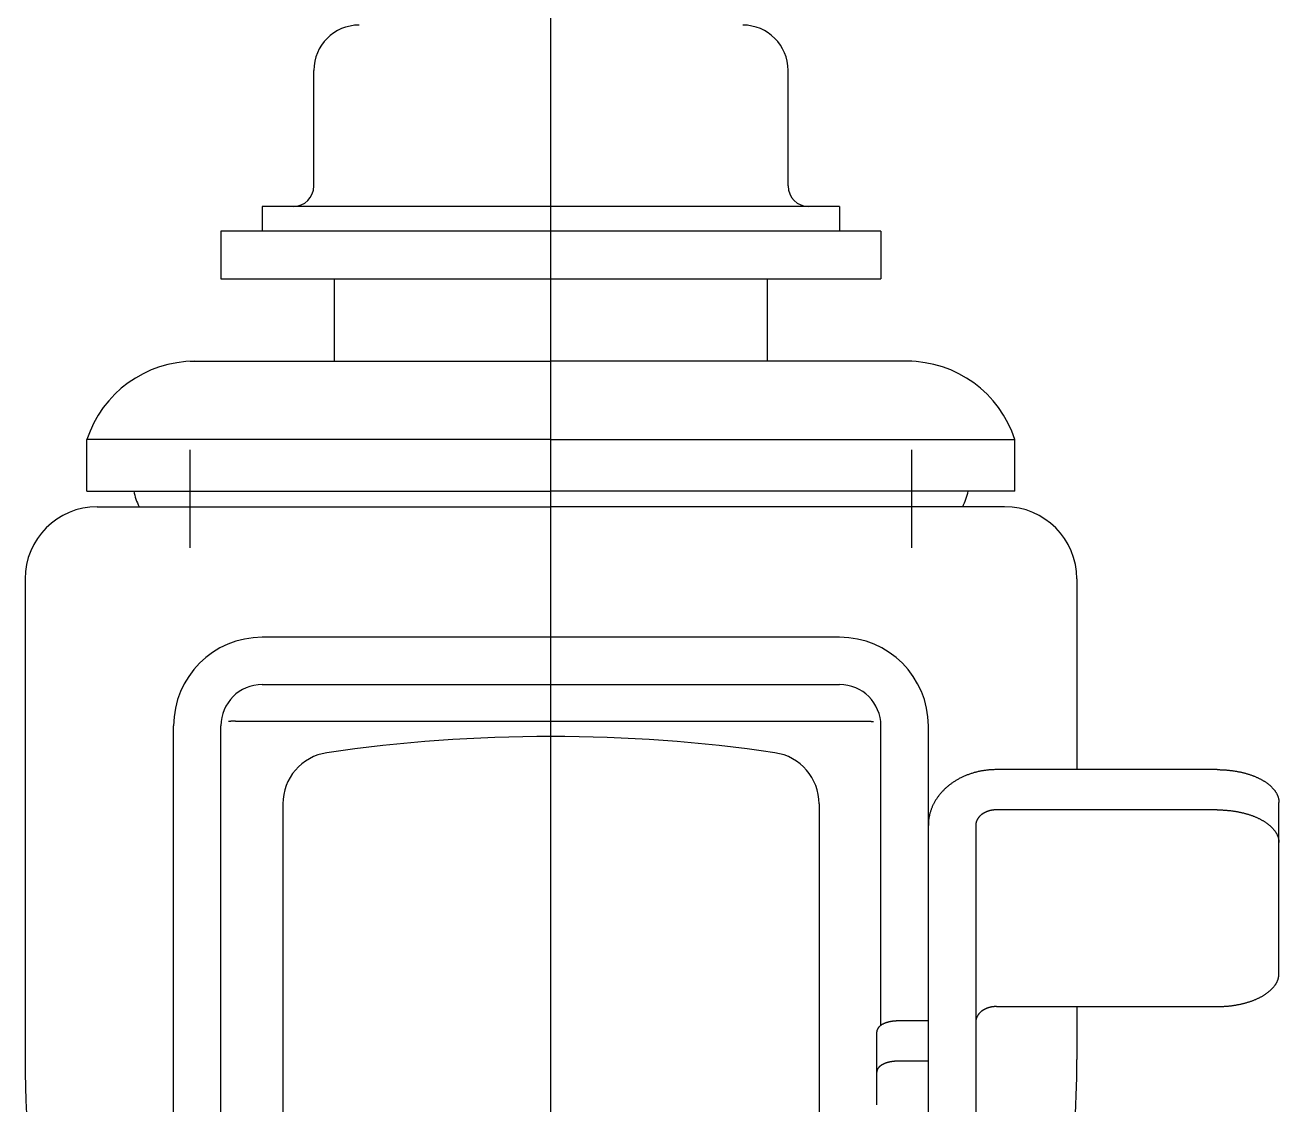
# Model space of a CAD drawing. Extents: x 398 to 641, y 301 to 546.
# Drawn here: x 432.6 to 493.4, y 367 to 419.4 of the extents above; entities that cross this region are included whole.
import ezdxf

# ---------------------------------------------------------------- set-up
doc = ezdxf.new("R2010")
doc.units = 0
doc.linetypes.add('CENTER2', pattern=[28.575, 19.05, -3.175, 3.175, -3.175])
doc.layers.get('0').update_dxf_attribs({"linetype": 'CONTINUOUS'})
doc.layers.add('CENTER', color=1, linetype='CENTER2')

msp = doc.modelspace()

# ---------------------------------------------------------------- linework, layer by layer
at = {"color": 7, "linetype": 'CONTINUOUS'}
for p, q in [((446.629, 411.562), (446.629, 417.162)), ((469.629, 411.562), (469.629, 417.162)), ((472.129, 410.562), (444.129, 410.562)), ((444.129, 410.562), (444.129, 409.362)), ((472.129, 410.562), (472.129, 409.362)), ((474.129, 409.362), (442.129, 409.362)), ((442.129, 409.362), (442.129, 407.062)), ((474.129, 409.362), (474.129, 407.062)), ((442.129, 407.062), (474.129, 407.062)), ((447.629, 403.062), (447.629, 407.062)), ((458.129, 403.062), (458.129, 407.062)), ((468.629, 403.062), (468.629, 407.062)), ((440.629, 403.062), (458.129, 403.062)), ((475.629, 403.062), (458.129, 403.062)), ((458.129, 399.262), (435.629, 399.262)), ((435.629, 396.762), (435.629, 399.262)), ((458.129, 399.262), (480.629, 399.262)), ((480.629, 396.762), (480.629, 399.262)), ((435.629, 396.762), (458.129, 396.762)), ((480.629, 396.762), (458.129, 396.762)), ((436.129, 396.006), (458.129, 396.006)), ((480.129, 396.006), (458.129, 396.006)), ((432.629, 392.506), (432.629, 369.207)), ((483.629, 392.506), (483.629, 383.258)), ((472.129, 389.675), (444.129, 389.675)), ((444.129, 387.384), (472.129, 387.384)), ((442.829, 385.606), (473.429, 385.606)), ((439.829, 336.366), (439.829, 385.375)), ((442.129, 336.366), (442.129, 385.384)), ((474.129, 370.858), (474.129, 385.384)), ((476.429, 336.366), (476.429, 385.375)), ((490.429, 383.258), (479.729, 383.258)), ((445.129, 381.602), (445.129, 347.366)), ((471.129, 381.602), (471.129, 347.366)), ((490.429, 381.307), (479.729, 381.307)), ((493.429, 373.358), (493.429, 381.668)), ((478.729, 380.556), (478.729, 338.437)), ((479.729, 371.769), (490.429, 371.769)), ((483.629, 371.769), (483.629, 369.207)), ((476.429, 371.07), (474.929, 371.07)), ((473.929, 366.999), (473.929, 370.54)), ((476.429, 369.119), (474.929, 369.119))]:
    msp.add_line(p, q, dxfattribs=at)
for points in [[(442.829, 385.606, 0), (442.827, 385.606, 0), (442.824, 385.606, 0), (442.821, 385.606, 0), (442.819, 385.606, 0), (442.816, 385.606, 0), (442.814, 385.606, 0), (442.811, 385.606, 0), (442.808, 385.606, 0), (442.806, 385.606, 0), (442.803, 385.606, 0), (442.8, 385.606, 0), (442.798, 385.606, 0), (442.795, 385.606, 0), (442.793, 385.606, 0), (442.79, 385.606, 0), (442.787, 385.606, 0), (442.785, 385.606, 0), (442.782, 385.606, 0), (442.779, 385.606, 0), (442.777, 385.606, 0), (442.774, 385.606, 0), (442.772, 385.606, 0), (442.769, 385.606, 0), (442.766, 385.606, 0), (442.764, 385.606, 0), (442.761, 385.606, 0), (442.759, 385.605, 0), (442.756, 385.605, 0), (442.753, 385.605, 0), (442.751, 385.605, 0), (442.748, 385.605, 0), (442.745, 385.605, 0), (442.743, 385.605, 0), (442.74, 385.605, 0), (442.738, 385.605, 0), (442.735, 385.605, 0), (442.732, 385.605, 0), (442.73, 385.605, 0), (442.727, 385.605, 0), (442.724, 385.605, 0), (442.722, 385.605, 0), (442.719, 385.605, 0), (442.717, 385.604, 0), (442.714, 385.604, 0), (442.711, 385.604, 0), (442.709, 385.604, 0), (442.706, 385.604, 0), (442.704, 385.604, 0), (442.701, 385.604, 0), (442.698, 385.604, 0), (442.696, 385.604, 0), (442.693, 385.604, 0), (442.69, 385.604, 0), (442.688, 385.603, 0), (442.685, 385.603, 0), (442.683, 385.603, 0), (442.68, 385.603, 0), (442.677, 385.603, 0), (442.675, 385.603, 0), (442.672, 385.603, 0), (442.669, 385.603, 0), (442.667, 385.603, 0), (442.664, 385.603, 0), (442.662, 385.602, 0), (442.659, 385.602, 0), (442.656, 385.602, 0), (442.654, 385.602, 0), (442.651, 385.602, 0), (442.649, 385.602, 0), (442.646, 385.602, 0), (442.643, 385.602, 0), (442.641, 385.601, 0), (442.638, 385.601, 0), (442.635, 385.601, 0), (442.633, 385.601, 0), (442.63, 385.601, 0), (442.628, 385.601, 0), (442.625, 385.601, 0), (442.622, 385.6, 0), (442.62, 385.6, 0), (442.617, 385.6, 0), (442.614, 385.6, 0), (442.612, 385.6, 0), (442.609, 385.6, 0), (442.607, 385.6, 0), (442.604, 385.599, 0), (442.601, 385.599, 0), (442.599, 385.599, 0), (442.596, 385.599, 0), (442.594, 385.599, 0), (442.591, 385.599, 0), (442.588, 385.598, 0), (442.586, 385.598, 0), (442.583, 385.598, 0), (442.58, 385.598, 0), (442.578, 385.598, 0), (442.575, 385.598, 0), (442.573, 385.597, 0), (442.57, 385.597, 0), (442.567, 385.597, 0), (442.565, 385.597, 0), (442.562, 385.597, 0), (442.56, 385.597, 0), (442.557, 385.596, 0), (442.554, 385.596, 0), (442.552, 385.596, 0), (442.549, 385.596, 0), (442.546, 385.596, 0), (442.544, 385.595, 0), (442.541, 385.595, 0), (442.539, 385.595, 0), (442.536, 385.595, 0), (442.533, 385.595, 0), (442.531, 385.594, 0), (442.528, 385.594, 0), (442.525, 385.594, 0), (442.523, 385.594, 0), (442.52, 385.594, 0), (442.518, 385.593, 0), (442.515, 385.593, 0), (442.512, 385.593, 0), (442.51, 385.593, 0), (442.507, 385.592, 0), (442.505, 385.592, 0), (442.502, 385.592, 0), (442.499, 385.592, 0), (442.497, 385.592, 0), (442.494, 385.591, 0)], [(473.429, 385.606, 0), (473.432, 385.606, 0), (473.434, 385.606, 0), (473.437, 385.606, 0), (473.44, 385.606, 0), (473.442, 385.606, 0), (473.445, 385.606, 0), (473.448, 385.606, 0), (473.45, 385.606, 0), (473.453, 385.606, 0), (473.455, 385.606, 0), (473.458, 385.606, 0), (473.461, 385.606, 0), (473.463, 385.606, 0), (473.466, 385.606, 0), (473.469, 385.606, 0), (473.471, 385.606, 0), (473.474, 385.606, 0), (473.476, 385.606, 0), (473.479, 385.606, 0), (473.482, 385.606, 0), (473.484, 385.606, 0), (473.487, 385.606, 0), (473.489, 385.606, 0), (473.492, 385.606, 0), (473.495, 385.606, 0), (473.497, 385.606, 0), (473.5, 385.605, 0), (473.503, 385.605, 0), (473.505, 385.605, 0), (473.508, 385.605, 0), (473.51, 385.605, 0), (473.513, 385.605, 0), (473.516, 385.605, 0), (473.518, 385.605, 0), (473.521, 385.605, 0), (473.524, 385.605, 0), (473.526, 385.605, 0), (473.529, 385.605, 0), (473.531, 385.605, 0), (473.534, 385.605, 0), (473.537, 385.605, 0), (473.539, 385.605, 0), (473.542, 385.604, 0), (473.544, 385.604, 0), (473.547, 385.604, 0), (473.55, 385.604, 0), (473.552, 385.604, 0), (473.555, 385.604, 0), (473.558, 385.604, 0), (473.56, 385.604, 0), (473.563, 385.604, 0), (473.565, 385.604, 0), (473.568, 385.604, 0), (473.571, 385.603, 0), (473.573, 385.603, 0), (473.576, 385.603, 0), (473.579, 385.603, 0), (473.581, 385.603, 0), (473.584, 385.603, 0), (473.586, 385.603, 0), (473.589, 385.603, 0), (473.592, 385.603, 0), (473.594, 385.603, 0), (473.597, 385.602, 0), (473.599, 385.602, 0), (473.602, 385.602, 0), (473.605, 385.602, 0), (473.607, 385.602, 0), (473.61, 385.602, 0), (473.613, 385.602, 0), (473.615, 385.602, 0), (473.618, 385.601, 0), (473.62, 385.601, 0), (473.623, 385.601, 0), (473.626, 385.601, 0), (473.628, 385.601, 0), (473.631, 385.601, 0), (473.634, 385.601, 0), (473.636, 385.6, 0), (473.639, 385.6, 0), (473.641, 385.6, 0), (473.644, 385.6, 0), (473.647, 385.6, 0), (473.649, 385.6, 0), (473.652, 385.6, 0), (473.654, 385.599, 0), (473.657, 385.599, 0), (473.66, 385.599, 0), (473.662, 385.599, 0), (473.665, 385.599, 0), (473.668, 385.599, 0), (473.67, 385.598, 0), (473.673, 385.598, 0), (473.675, 385.598, 0), (473.678, 385.598, 0), (473.681, 385.598, 0), (473.683, 385.598, 0), (473.686, 385.597, 0), (473.688, 385.597, 0), (473.691, 385.597, 0), (473.694, 385.597, 0), (473.696, 385.597, 0), (473.699, 385.597, 0), (473.702, 385.596, 0), (473.704, 385.596, 0), (473.707, 385.596, 0), (473.709, 385.596, 0), (473.712, 385.596, 0), (473.715, 385.595, 0), (473.717, 385.595, 0), (473.72, 385.595, 0), (473.723, 385.595, 0), (473.725, 385.595, 0), (473.728, 385.594, 0), (473.73, 385.594, 0), (473.733, 385.594, 0), (473.736, 385.594, 0), (473.738, 385.594, 0), (473.741, 385.593, 0), (473.743, 385.593, 0), (473.746, 385.593, 0), (473.749, 385.593, 0), (473.751, 385.592, 0), (473.754, 385.592, 0), (473.757, 385.592, 0), (473.759, 385.592, 0), (473.762, 385.592, 0), (473.764, 385.591, 0)], [(479.729, 383.258, 0), (479.689, 383.258, 0), (479.648, 383.257, 0), (479.608, 383.256, 0), (479.567, 383.255, 0), (479.527, 383.253, 0), (479.486, 383.25, 0), (479.446, 383.248, 0), (479.406, 383.245, 0), (479.365, 383.241, 0), (479.325, 383.237, 0), (479.285, 383.233, 0), (479.245, 383.229, 0), (479.205, 383.223, 0), (479.165, 383.218, 0), (479.125, 383.212, 0), (479.085, 383.206, 0), (479.046, 383.199, 0), (479.006, 383.192, 0), (478.967, 383.185, 0), (478.927, 383.177, 0), (478.888, 383.169, 0), (478.849, 383.16, 0), (478.81, 383.151, 0), (478.771, 383.141, 0), (478.733, 383.132, 0), (478.694, 383.121, 0), (478.656, 383.111, 0), (478.617, 383.1, 0), (478.579, 383.088, 0), (478.542, 383.077, 0), (478.504, 383.065, 0), (478.466, 383.052, 0), (478.429, 383.039, 0), (478.392, 383.026, 0), (478.355, 383.012, 0), (478.318, 382.998, 0), (478.282, 382.984, 0), (478.246, 382.969, 0), (478.209, 382.954, 0), (478.174, 382.939, 0), (478.138, 382.923, 0), (478.103, 382.907, 0), (478.068, 382.89, 0), (478.033, 382.873, 0), (477.998, 382.856, 0), (477.964, 382.839, 0), (477.93, 382.821, 0), (477.896, 382.802, 0), (477.862, 382.784, 0), (477.829, 382.765, 0), (477.796, 382.746, 0), (477.763, 382.726, 0), (477.731, 382.706, 0), (477.699, 382.686, 0), (477.667, 382.665, 0), (477.636, 382.644, 0), (477.605, 382.623, 0), (477.574, 382.602, 0), (477.543, 382.58, 0), (477.513, 382.558, 0), (477.483, 382.535, 0), (477.454, 382.513, 0), (477.425, 382.49, 0), (477.396, 382.466, 0), (477.367, 382.443, 0), (477.339, 382.419, 0), (477.311, 382.395, 0), (477.284, 382.37, 0), (477.257, 382.346, 0), (477.23, 382.321, 0), (477.204, 382.295, 0), (477.178, 382.27, 0), (477.153, 382.244, 0), (477.128, 382.218, 0), (477.103, 382.192, 0), (477.079, 382.165, 0), (477.055, 382.139, 0), (477.031, 382.112, 0), (477.008, 382.084, 0), (476.985, 382.057, 0), (476.963, 382.029, 0), (476.941, 382.001, 0), (476.92, 381.973, 0), (476.899, 381.945, 0), (476.878, 381.916, 0), (476.858, 381.888, 0), (476.838, 381.859, 0), (476.819, 381.83, 0), (476.8, 381.8, 0), (476.782, 381.771, 0), (476.764, 381.741, 0), (476.746, 381.711, 0), (476.729, 381.681, 0), (476.712, 381.651, 0), (476.696, 381.62, 0), (476.68, 381.59, 0), (476.665, 381.559, 0), (476.65, 381.528, 0), (476.636, 381.497, 0), (476.622, 381.466, 0), (476.609, 381.435, 0), (476.596, 381.403, 0), (476.583, 381.372, 0), (476.571, 381.34, 0), (476.56, 381.308, 0), (476.549, 381.277, 0), (476.538, 381.245, 0), (476.528, 381.212, 0), (476.519, 381.18, 0), (476.509, 381.148, 0), (476.501, 381.116, 0), (476.493, 381.083, 0), (476.485, 381.051, 0), (476.478, 381.018, 0), (476.471, 380.985, 0), (476.465, 380.952, 0), (476.459, 380.92, 0), (476.454, 380.887, 0), (476.449, 380.854, 0), (476.445, 380.821, 0), (476.441, 380.788, 0), (476.438, 380.755, 0), (476.435, 380.722, 0), (476.433, 380.689, 0), (476.431, 380.655, 0), (476.43, 380.622, 0), (476.429, 380.589, 0), (476.429, 380.556, 0)], [(490.429, 383.258, 0), (490.466, 383.258, 0), (490.503, 383.257, 0), (490.54, 383.257, 0), (490.576, 383.256, 0), (490.613, 383.255, 0), (490.65, 383.253, 0), (490.687, 383.252, 0), (490.723, 383.25, 0), (490.76, 383.248, 0), (490.796, 383.246, 0), (490.833, 383.243, 0), (490.869, 383.241, 0), (490.906, 383.238, 0), (490.942, 383.234, 0), (490.978, 383.231, 0), (491.015, 383.227, 0), (491.051, 383.223, 0), (491.087, 383.219, 0), (491.122, 383.215, 0), (491.158, 383.21, 0), (491.194, 383.205, 0), (491.229, 383.2, 0), (491.265, 383.195, 0), (491.3, 383.189, 0), (491.335, 383.184, 0), (491.37, 383.178, 0), (491.405, 383.171, 0), (491.44, 383.165, 0), (491.474, 383.158, 0), (491.509, 383.151, 0), (491.543, 383.144, 0), (491.577, 383.137, 0), (491.611, 383.129, 0), (491.645, 383.121, 0), (491.679, 383.113, 0), (491.712, 383.105, 0), (491.745, 383.097, 0), (491.778, 383.088, 0), (491.811, 383.079, 0), (491.843, 383.07, 0), (491.876, 383.061, 0), (491.908, 383.051, 0), (491.94, 383.042, 0), (491.972, 383.032, 0), (492.003, 383.021, 0), (492.034, 383.011, 0), (492.065, 383.001, 0), (492.096, 382.99, 0), (492.126, 382.979, 0), (492.157, 382.968, 0), (492.187, 382.956, 0), (492.216, 382.945, 0), (492.246, 382.933, 0), (492.275, 382.921, 0), (492.304, 382.909, 0), (492.332, 382.897, 0), (492.361, 382.884, 0), (492.389, 382.872, 0), (492.416, 382.859, 0), (492.444, 382.846, 0), (492.471, 382.833, 0), (492.498, 382.819, 0), (492.524, 382.806, 0), (492.551, 382.792, 0), (492.576, 382.778, 0), (492.602, 382.764, 0), (492.627, 382.75, 0), (492.652, 382.736, 0), (492.677, 382.721, 0), (492.701, 382.706, 0), (492.725, 382.692, 0), (492.748, 382.677, 0), (492.771, 382.661, 0), (492.794, 382.646, 0), (492.817, 382.631, 0), (492.839, 382.615, 0), (492.861, 382.599, 0), (492.882, 382.583, 0), (492.903, 382.567, 0), (492.924, 382.551, 0), (492.944, 382.535, 0), (492.964, 382.519, 0), (492.983, 382.502, 0), (493.002, 382.485, 0), (493.021, 382.469, 0), (493.039, 382.452, 0), (493.057, 382.435, 0), (493.075, 382.417, 0), (493.092, 382.4, 0), (493.109, 382.383, 0), (493.125, 382.365, 0), (493.141, 382.348, 0), (493.157, 382.33, 0), (493.172, 382.312, 0), (493.187, 382.294, 0), (493.201, 382.276, 0), (493.215, 382.258, 0), (493.228, 382.24, 0), (493.241, 382.222, 0), (493.254, 382.204, 0), (493.266, 382.185, 0), (493.278, 382.167, 0), (493.289, 382.148, 0), (493.3, 382.129, 0), (493.311, 382.111, 0), (493.321, 382.092, 0), (493.33, 382.073, 0), (493.339, 382.054, 0), (493.348, 382.035, 0), (493.356, 382.016, 0), (493.364, 381.997, 0), (493.372, 381.978, 0), (493.379, 381.959, 0), (493.385, 381.94, 0), (493.391, 381.921, 0), (493.397, 381.901, 0), (493.402, 381.882, 0), (493.407, 381.863, 0), (493.411, 381.843, 0), (493.415, 381.824, 0), (493.418, 381.804, 0), (493.421, 381.785, 0), (493.424, 381.765, 0), (493.426, 381.746, 0), (493.427, 381.727, 0), (493.428, 381.707, 0), (493.429, 381.688, 0), (493.429, 381.668, 0)], [(479.729, 381.307, 0), (479.717, 381.307, 0), (479.705, 381.307, 0), (479.692, 381.307, 0), (479.68, 381.306, 0), (479.668, 381.306, 0), (479.656, 381.305, 0), (479.643, 381.304, 0), (479.631, 381.304, 0), (479.619, 381.303, 0), (479.607, 381.302, 0), (479.595, 381.3, 0), (479.583, 381.299, 0), (479.57, 381.298, 0), (479.558, 381.296, 0), (479.546, 381.295, 0), (479.534, 381.293, 0), (479.522, 381.291, 0), (479.51, 381.289, 0), (479.498, 381.287, 0), (479.486, 381.285, 0), (479.474, 381.282, 0), (479.463, 381.28, 0), (479.451, 381.278, 0), (479.439, 381.275, 0), (479.427, 381.272, 0), (479.416, 381.269, 0), (479.404, 381.266, 0), (479.392, 381.263, 0), (479.381, 381.26, 0), (479.369, 381.257, 0), (479.358, 381.254, 0), (479.347, 381.25, 0), (479.335, 381.246, 0), (479.324, 381.243, 0), (479.313, 381.239, 0), (479.302, 381.235, 0), (479.291, 381.231, 0), (479.28, 381.227, 0), (479.269, 381.223, 0), (479.258, 381.219, 0), (479.247, 381.214, 0), (479.236, 381.21, 0), (479.226, 381.205, 0), (479.215, 381.2, 0), (479.205, 381.196, 0), (479.194, 381.191, 0), (479.184, 381.186, 0), (479.174, 381.181, 0), (479.163, 381.175, 0), (479.153, 381.17, 0), (479.143, 381.165, 0), (479.134, 381.159, 0), (479.124, 381.154, 0), (479.114, 381.148, 0), (479.104, 381.143, 0), (479.095, 381.137, 0), (479.085, 381.131, 0), (479.076, 381.125, 0), (479.067, 381.119, 0), (479.058, 381.113, 0), (479.049, 381.106, 0), (479.04, 381.1, 0), (479.031, 381.094, 0), (479.022, 381.087, 0), (479.014, 381.081, 0), (479.005, 381.074, 0), (478.997, 381.067, 0), (478.988, 381.061, 0), (478.98, 381.054, 0), (478.972, 381.047, 0), (478.964, 381.04, 0), (478.956, 381.033, 0), (478.948, 381.025, 0), (478.941, 381.018, 0), (478.933, 381.011, 0), (478.926, 381.004, 0), (478.919, 380.996, 0), (478.912, 380.989, 0), (478.905, 380.981, 0), (478.898, 380.973, 0), (478.891, 380.966, 0), (478.884, 380.958, 0), (478.878, 380.95, 0), (478.872, 380.942, 0), (478.865, 380.934, 0), (478.859, 380.926, 0), (478.853, 380.918, 0), (478.847, 380.91, 0), (478.842, 380.902, 0), (478.836, 380.894, 0), (478.831, 380.886, 0), (478.825, 380.877, 0), (478.82, 380.869, 0), (478.815, 380.86, 0), (478.81, 380.852, 0), (478.805, 380.843, 0), (478.801, 380.835, 0), (478.796, 380.826, 0), (478.792, 380.818, 0), (478.788, 380.809, 0), (478.784, 380.8, 0), (478.78, 380.792, 0), (478.776, 380.783, 0), (478.772, 380.774, 0), (478.769, 380.765, 0), (478.765, 380.756, 0), (478.762, 380.747, 0), (478.759, 380.739, 0), (478.756, 380.73, 0), (478.754, 380.721, 0), (478.751, 380.712, 0), (478.748, 380.703, 0), (478.746, 380.694, 0), (478.744, 380.684, 0), (478.742, 380.675, 0), (478.74, 380.666, 0), (478.738, 380.657, 0), (478.737, 380.648, 0), (478.735, 380.639, 0), (478.734, 380.63, 0), (478.733, 380.62, 0), (478.732, 380.611, 0), (478.731, 380.602, 0), (478.73, 380.593, 0), (478.73, 380.584, 0), (478.73, 380.574, 0), (478.729, 380.565, 0), (478.729, 380.556, 0)], [(490.429, 381.307, 0), (490.466, 381.307, 0), (490.503, 381.307, 0), (490.54, 381.306, 0), (490.576, 381.305, 0), (490.613, 381.304, 0), (490.65, 381.303, 0), (490.687, 381.301, 0), (490.723, 381.3, 0), (490.76, 381.298, 0), (490.796, 381.295, 0), (490.833, 381.293, 0), (490.869, 381.29, 0), (490.906, 381.287, 0), (490.942, 381.284, 0), (490.978, 381.28, 0), (491.015, 381.277, 0), (491.051, 381.273, 0), (491.087, 381.269, 0), (491.122, 381.264, 0), (491.158, 381.26, 0), (491.194, 381.255, 0), (491.229, 381.25, 0), (491.265, 381.244, 0), (491.3, 381.239, 0), (491.335, 381.233, 0), (491.37, 381.227, 0), (491.405, 381.221, 0), (491.44, 381.214, 0), (491.474, 381.208, 0), (491.509, 381.201, 0), (491.543, 381.194, 0), (491.577, 381.186, 0), (491.611, 381.179, 0), (491.645, 381.171, 0), (491.679, 381.163, 0), (491.712, 381.155, 0), (491.745, 381.146, 0), (491.778, 381.137, 0), (491.811, 381.129, 0), (491.843, 381.12, 0), (491.876, 381.11, 0), (491.908, 381.101, 0), (491.94, 381.091, 0), (491.972, 381.081, 0), (492.003, 381.071, 0), (492.034, 381.061, 0), (492.065, 381.05, 0), (492.096, 381.039, 0), (492.126, 381.028, 0), (492.157, 381.017, 0), (492.187, 381.006, 0), (492.216, 380.994, 0), (492.246, 380.983, 0), (492.275, 380.971, 0), (492.304, 380.959, 0), (492.332, 380.946, 0), (492.361, 380.934, 0), (492.389, 380.921, 0), (492.416, 380.908, 0), (492.444, 380.895, 0), (492.471, 380.882, 0), (492.498, 380.869, 0), (492.524, 380.855, 0), (492.551, 380.842, 0), (492.576, 380.828, 0), (492.602, 380.814, 0), (492.627, 380.799, 0), (492.652, 380.785, 0), (492.677, 380.771, 0), (492.701, 380.756, 0), (492.725, 380.741, 0), (492.748, 380.726, 0), (492.771, 380.711, 0), (492.794, 380.696, 0), (492.817, 380.68, 0), (492.839, 380.665, 0), (492.861, 380.649, 0), (492.882, 380.633, 0), (492.903, 380.617, 0), (492.924, 380.601, 0), (492.944, 380.584, 0), (492.964, 380.568, 0), (492.983, 380.551, 0), (493.002, 380.535, 0), (493.021, 380.518, 0), (493.039, 380.501, 0), (493.057, 380.484, 0), (493.075, 380.467, 0), (493.092, 380.45, 0), (493.109, 380.432, 0), (493.125, 380.415, 0), (493.141, 380.397, 0), (493.157, 380.38, 0), (493.172, 380.362, 0), (493.187, 380.344, 0), (493.201, 380.326, 0), (493.215, 380.308, 0), (493.228, 380.29, 0), (493.241, 380.271, 0), (493.254, 380.253, 0), (493.266, 380.235, 0), (493.278, 380.216, 0), (493.289, 380.198, 0), (493.3, 380.179, 0), (493.311, 380.16, 0), (493.321, 380.141, 0), (493.33, 380.123, 0), (493.339, 380.104, 0), (493.348, 380.085, 0), (493.356, 380.066, 0), (493.364, 380.047, 0), (493.372, 380.028, 0), (493.379, 380.008, 0), (493.385, 379.989, 0), (493.391, 379.97, 0), (493.397, 379.951, 0), (493.402, 379.931, 0), (493.407, 379.912, 0), (493.411, 379.893, 0), (493.415, 379.873, 0), (493.418, 379.854, 0), (493.421, 379.834, 0), (493.424, 379.815, 0), (493.426, 379.795, 0), (493.427, 379.776, 0), (493.428, 379.757, 0), (493.429, 379.737, 0), (493.429, 379.717, 0)], [(490.429, 371.769, 0), (490.466, 371.769, 0), (490.503, 371.769, 0), (490.54, 371.77, 0), (490.576, 371.771, 0), (490.613, 371.772, 0), (490.65, 371.773, 0), (490.687, 371.775, 0), (490.723, 371.776, 0), (490.76, 371.778, 0), (490.796, 371.781, 0), (490.833, 371.783, 0), (490.869, 371.786, 0), (490.906, 371.789, 0), (490.942, 371.792, 0), (490.978, 371.796, 0), (491.015, 371.799, 0), (491.051, 371.803, 0), (491.087, 371.807, 0), (491.122, 371.812, 0), (491.158, 371.816, 0), (491.194, 371.821, 0), (491.229, 371.826, 0), (491.265, 371.832, 0), (491.3, 371.837, 0), (491.335, 371.843, 0), (491.37, 371.849, 0), (491.405, 371.855, 0), (491.44, 371.862, 0), (491.474, 371.868, 0), (491.509, 371.875, 0), (491.543, 371.882, 0), (491.577, 371.89, 0), (491.611, 371.897, 0), (491.645, 371.905, 0), (491.679, 371.913, 0), (491.712, 371.921, 0), (491.745, 371.93, 0), (491.778, 371.938, 0), (491.811, 371.947, 0), (491.843, 371.956, 0), (491.876, 371.966, 0), (491.908, 371.975, 0), (491.94, 371.985, 0), (491.972, 371.995, 0), (492.003, 372.005, 0), (492.034, 372.015, 0), (492.065, 372.026, 0), (492.096, 372.037, 0), (492.126, 372.048, 0), (492.157, 372.059, 0), (492.187, 372.07, 0), (492.216, 372.082, 0), (492.246, 372.093, 0), (492.275, 372.105, 0), (492.304, 372.117, 0), (492.332, 372.13, 0), (492.361, 372.142, 0), (492.389, 372.155, 0), (492.416, 372.168, 0), (492.444, 372.181, 0), (492.471, 372.194, 0), (492.498, 372.207, 0), (492.524, 372.221, 0), (492.551, 372.234, 0), (492.576, 372.248, 0), (492.602, 372.262, 0), (492.627, 372.276, 0), (492.652, 372.291, 0), (492.677, 372.305, 0), (492.701, 372.32, 0), (492.725, 372.335, 0), (492.748, 372.35, 0), (492.771, 372.365, 0), (492.794, 372.38, 0), (492.817, 372.396, 0), (492.839, 372.411, 0), (492.861, 372.427, 0), (492.882, 372.443, 0), (492.903, 372.459, 0), (492.924, 372.475, 0), (492.944, 372.492, 0), (492.964, 372.508, 0), (492.983, 372.524, 0), (493.002, 372.541, 0), (493.021, 372.558, 0), (493.039, 372.575, 0), (493.057, 372.592, 0), (493.075, 372.609, 0), (493.092, 372.626, 0), (493.109, 372.644, 0), (493.125, 372.661, 0), (493.141, 372.679, 0), (493.157, 372.696, 0), (493.172, 372.714, 0), (493.187, 372.732, 0), (493.201, 372.75, 0), (493.215, 372.768, 0), (493.228, 372.786, 0), (493.241, 372.805, 0), (493.254, 372.823, 0), (493.266, 372.841, 0), (493.278, 372.86, 0), (493.289, 372.878, 0), (493.3, 372.897, 0), (493.311, 372.916, 0), (493.321, 372.934, 0), (493.33, 372.953, 0), (493.339, 372.972, 0), (493.348, 372.991, 0), (493.356, 373.01, 0), (493.364, 373.029, 0), (493.372, 373.048, 0), (493.379, 373.067, 0), (493.385, 373.087, 0), (493.391, 373.106, 0), (493.397, 373.125, 0), (493.402, 373.145, 0), (493.407, 373.164, 0), (493.411, 373.183, 0), (493.415, 373.203, 0), (493.418, 373.222, 0), (493.421, 373.242, 0), (493.424, 373.261, 0), (493.426, 373.28, 0), (493.427, 373.3, 0), (493.428, 373.319, 0), (493.429, 373.339, 0), (493.429, 373.358, 0)], [(479.729, 371.769, 0), (479.717, 371.769, 0), (479.705, 371.768, 0), (479.692, 371.768, 0), (479.68, 371.768, 0), (479.668, 371.767, 0), (479.656, 371.767, 0), (479.643, 371.766, 0), (479.631, 371.765, 0), (479.619, 371.764, 0), (479.607, 371.763, 0), (479.595, 371.762, 0), (479.583, 371.761, 0), (479.57, 371.759, 0), (479.558, 371.758, 0), (479.546, 371.756, 0), (479.534, 371.754, 0), (479.522, 371.752, 0), (479.51, 371.75, 0), (479.498, 371.748, 0), (479.486, 371.746, 0), (479.474, 371.744, 0), (479.463, 371.741, 0), (479.451, 371.739, 0), (479.439, 371.736, 0), (479.427, 371.734, 0), (479.416, 371.731, 0), (479.404, 371.728, 0), (479.392, 371.725, 0), (479.381, 371.722, 0), (479.369, 371.718, 0), (479.358, 371.715, 0), (479.347, 371.712, 0), (479.335, 371.708, 0), (479.324, 371.704, 0), (479.313, 371.7, 0), (479.302, 371.697, 0), (479.291, 371.693, 0), (479.28, 371.688, 0), (479.269, 371.684, 0), (479.258, 371.68, 0), (479.247, 371.676, 0), (479.236, 371.671, 0), (479.226, 371.667, 0), (479.215, 371.662, 0), (479.205, 371.657, 0), (479.194, 371.652, 0), (479.184, 371.647, 0), (479.174, 371.642, 0), (479.163, 371.637, 0), (479.153, 371.632, 0), (479.143, 371.626, 0), (479.134, 371.621, 0), (479.124, 371.615, 0), (479.114, 371.61, 0), (479.104, 371.604, 0), (479.095, 371.598, 0), (479.085, 371.592, 0), (479.076, 371.586, 0), (479.067, 371.58, 0), (479.058, 371.574, 0), (479.049, 371.568, 0), (479.04, 371.562, 0), (479.031, 371.555, 0), (479.022, 371.549, 0), (479.014, 371.542, 0), (479.005, 371.535, 0), (478.997, 371.529, 0), (478.988, 371.522, 0), (478.98, 371.515, 0), (478.972, 371.508, 0), (478.964, 371.501, 0), (478.956, 371.494, 0), (478.948, 371.487, 0), (478.941, 371.48, 0), (478.933, 371.472, 0), (478.926, 371.465, 0), (478.919, 371.458, 0), (478.912, 371.45, 0), (478.905, 371.442, 0), (478.898, 371.435, 0), (478.891, 371.427, 0), (478.884, 371.419, 0), (478.878, 371.412, 0), (478.872, 371.404, 0), (478.865, 371.396, 0), (478.859, 371.388, 0), (478.853, 371.38, 0), (478.847, 371.372, 0), (478.842, 371.363, 0), (478.836, 371.355, 0), (478.831, 371.347, 0), (478.825, 371.339, 0), (478.82, 371.33, 0), (478.815, 371.322, 0), (478.81, 371.313, 0), (478.805, 371.305, 0), (478.801, 371.296, 0), (478.796, 371.288, 0), (478.792, 371.279, 0), (478.788, 371.271, 0), (478.784, 371.262, 0), (478.78, 371.253, 0), (478.776, 371.244, 0), (478.772, 371.236, 0), (478.769, 371.227, 0), (478.765, 371.218, 0), (478.762, 371.209, 0), (478.759, 371.2, 0), (478.756, 371.191, 0), (478.754, 371.182, 0), (478.751, 371.173, 0), (478.748, 371.164, 0), (478.746, 371.155, 0), (478.744, 371.146, 0), (478.742, 371.137, 0), (478.74, 371.128, 0), (478.738, 371.119, 0), (478.737, 371.109, 0), (478.735, 371.1, 0), (478.734, 371.091, 0), (478.733, 371.082, 0), (478.732, 371.073, 0), (478.731, 371.064, 0), (478.73, 371.054, 0), (478.73, 371.045, 0), (478.73, 371.036, 0), (478.729, 371.027, 0), (478.729, 371.017, 0)], [(474.929, 371.07, 0), (474.917, 371.07, 0), (474.905, 371.069, 0), (474.892, 371.069, 0), (474.88, 371.069, 0), (474.868, 371.069, 0), (474.856, 371.068, 0), (474.843, 371.068, 0), (474.831, 371.067, 0), (474.819, 371.066, 0), (474.807, 371.066, 0), (474.795, 371.065, 0), (474.783, 371.064, 0), (474.77, 371.063, 0), (474.758, 371.062, 0), (474.746, 371.061, 0), (474.734, 371.059, 0), (474.722, 371.058, 0), (474.71, 371.057, 0), (474.698, 371.055, 0), (474.686, 371.054, 0), (474.674, 371.052, 0), (474.663, 371.05, 0), (474.651, 371.049, 0), (474.639, 371.047, 0), (474.627, 371.045, 0), (474.616, 371.043, 0), (474.604, 371.041, 0), (474.592, 371.039, 0), (474.581, 371.036, 0), (474.569, 371.034, 0), (474.558, 371.032, 0), (474.547, 371.029, 0), (474.535, 371.027, 0), (474.524, 371.024, 0), (474.513, 371.021, 0), (474.502, 371.019, 0), (474.491, 371.016, 0), (474.48, 371.013, 0), (474.469, 371.01, 0), (474.458, 371.007, 0), (474.447, 371.004, 0), (474.436, 371.001, 0), (474.426, 370.998, 0), (474.415, 370.994, 0), (474.405, 370.991, 0), (474.394, 370.987, 0), (474.384, 370.984, 0), (474.374, 370.98, 0), (474.363, 370.977, 0), (474.353, 370.973, 0), (474.343, 370.969, 0), (474.334, 370.965, 0), (474.324, 370.961, 0), (474.314, 370.957, 0), (474.304, 370.953, 0), (474.295, 370.949, 0), (474.285, 370.945, 0), (474.276, 370.941, 0), (474.267, 370.937, 0), (474.258, 370.932, 0), (474.249, 370.928, 0), (474.24, 370.923, 0), (474.231, 370.919, 0), (474.222, 370.914, 0), (474.214, 370.91, 0), (474.205, 370.905, 0), (474.197, 370.9, 0), (474.188, 370.896, 0), (474.18, 370.891, 0), (474.172, 370.886, 0), (474.164, 370.881, 0), (474.156, 370.876, 0), (474.148, 370.871, 0), (474.141, 370.866, 0), (474.133, 370.861, 0), (474.126, 370.855, 0), (474.119, 370.85, 0), (474.112, 370.845, 0), (474.105, 370.839, 0), (474.098, 370.834, 0), (474.091, 370.829, 0), (474.084, 370.823, 0), (474.078, 370.818, 0), (474.072, 370.812, 0), (474.065, 370.807, 0), (474.059, 370.801, 0), (474.053, 370.795, 0), (474.047, 370.789, 0), (474.042, 370.784, 0), (474.036, 370.778, 0), (474.031, 370.772, 0), (474.025, 370.766, 0), (474.02, 370.76, 0), (474.015, 370.754, 0), (474.01, 370.748, 0), (474.005, 370.742, 0), (474.001, 370.736, 0), (473.996, 370.73, 0), (473.992, 370.724, 0), (473.988, 370.718, 0), (473.984, 370.712, 0), (473.98, 370.706, 0), (473.976, 370.7, 0), (473.972, 370.694, 0), (473.969, 370.687, 0), (473.965, 370.681, 0), (473.962, 370.675, 0), (473.959, 370.668, 0), (473.956, 370.662, 0), (473.954, 370.656, 0), (473.951, 370.649, 0), (473.948, 370.643, 0), (473.946, 370.637, 0), (473.944, 370.63, 0), (473.942, 370.624, 0), (473.94, 370.617, 0), (473.938, 370.611, 0), (473.937, 370.605, 0), (473.935, 370.598, 0), (473.934, 370.592, 0), (473.933, 370.585, 0), (473.932, 370.579, 0), (473.931, 370.572, 0), (473.93, 370.566, 0), (473.93, 370.559, 0), (473.93, 370.553, 0), (473.929, 370.546, 0), (473.929, 370.54, 0)], [(474.929, 369.119, 0), (474.917, 369.119, 0), (474.905, 369.119, 0), (474.892, 369.119, 0), (474.88, 369.118, 0), (474.868, 369.118, 0), (474.856, 369.118, 0), (474.843, 369.117, 0), (474.831, 369.117, 0), (474.819, 369.116, 0), (474.807, 369.115, 0), (474.795, 369.114, 0), (474.783, 369.113, 0), (474.77, 369.112, 0), (474.758, 369.111, 0), (474.746, 369.11, 0), (474.734, 369.109, 0), (474.722, 369.108, 0), (474.71, 369.106, 0), (474.698, 369.105, 0), (474.686, 369.103, 0), (474.674, 369.102, 0), (474.663, 369.1, 0), (474.651, 369.098, 0), (474.639, 369.096, 0), (474.627, 369.094, 0), (474.616, 369.092, 0), (474.604, 369.09, 0), (474.592, 369.088, 0), (474.581, 369.086, 0), (474.569, 369.084, 0), (474.558, 369.081, 0), (474.547, 369.079, 0), (474.535, 369.076, 0), (474.524, 369.074, 0), (474.513, 369.071, 0), (474.502, 369.068, 0), (474.491, 369.065, 0), (474.48, 369.063, 0), (474.469, 369.06, 0), (474.458, 369.057, 0), (474.447, 369.053, 0), (474.436, 369.05, 0), (474.426, 369.047, 0), (474.415, 369.044, 0), (474.405, 369.04, 0), (474.394, 369.037, 0), (474.384, 369.033, 0), (474.374, 369.03, 0), (474.363, 369.026, 0), (474.353, 369.022, 0), (474.343, 369.019, 0), (474.334, 369.015, 0), (474.324, 369.011, 0), (474.314, 369.007, 0), (474.304, 369.003, 0), (474.295, 368.999, 0), (474.285, 368.995, 0), (474.276, 368.99, 0), (474.267, 368.986, 0), (474.258, 368.982, 0), (474.249, 368.977, 0), (474.24, 368.973, 0), (474.231, 368.968, 0), (474.222, 368.964, 0), (474.214, 368.959, 0), (474.205, 368.955, 0), (474.197, 368.95, 0), (474.188, 368.945, 0), (474.18, 368.94, 0), (474.172, 368.935, 0), (474.164, 368.93, 0), (474.156, 368.925, 0), (474.148, 368.92, 0), (474.141, 368.915, 0), (474.133, 368.91, 0), (474.126, 368.905, 0), (474.119, 368.9, 0), (474.112, 368.894, 0), (474.105, 368.889, 0), (474.098, 368.884, 0), (474.091, 368.878, 0), (474.084, 368.873, 0), (474.078, 368.867, 0), (474.072, 368.862, 0), (474.065, 368.856, 0), (474.059, 368.85, 0), (474.053, 368.845, 0), (474.047, 368.839, 0), (474.042, 368.833, 0), (474.036, 368.827, 0), (474.031, 368.822, 0), (474.025, 368.816, 0), (474.02, 368.81, 0), (474.015, 368.804, 0), (474.01, 368.798, 0), (474.005, 368.792, 0), (474.001, 368.786, 0), (473.996, 368.78, 0), (473.992, 368.774, 0), (473.988, 368.768, 0), (473.984, 368.762, 0), (473.98, 368.755, 0), (473.976, 368.749, 0), (473.972, 368.743, 0), (473.969, 368.737, 0), (473.965, 368.731, 0), (473.962, 368.724, 0), (473.959, 368.718, 0), (473.956, 368.712, 0), (473.954, 368.705, 0), (473.951, 368.699, 0), (473.948, 368.693, 0), (473.946, 368.686, 0), (473.944, 368.68, 0), (473.942, 368.673, 0), (473.94, 368.667, 0), (473.938, 368.66, 0), (473.937, 368.654, 0), (473.935, 368.648, 0), (473.934, 368.641, 0), (473.933, 368.635, 0), (473.932, 368.628, 0), (473.931, 368.622, 0), (473.93, 368.615, 0), (473.93, 368.609, 0), (473.93, 368.602, 0), (473.929, 368.596, 0), (473.929, 368.589, 0)]]:
    msp.add_polyline3d(points, dxfattribs=at)
for centre, radius, start, end in [((448.829, 417.162), 2.2, 90, 180), ((467.429, 417.162), 2.2, 0, 90), ((445.629, 411.562), 1, 270, 0), ((470.629, 411.562), 1, 180, 270), ((440.86, 397.562), 5.5, 90, 161.99555), ((475.399, 397.562), 5.5, 18.00445, 90), ((440.629, 397.284), 2.778, 190.83055, 207.38989), ((475.629, 397.284), 2.778, 332.61011, 349.16945), ((436.129, 392.506), 3.5, 90, 180), ((480.129, 392.506), 3.5, 0, 90), ((444.129, 385.375), 4.3, 90, 180), ((472.129, 385.375), 4.3, 0, 90), ((444.129, 385.384), 2, 90, 180), ((472.129, 385.384), 2, 0, 90), ((458.129, 309.866), 75, 81.6727, 98.3273), ((447.629, 381.602), 2.5, 98.3273, 180), ((468.629, 381.602), 2.5, 0, 81.6727), ((484.374, 369.207), 51.745, 180, 203.41265), ((431.885, 369.207), 51.745, 344.43915, 0)]:
    msp.add_arc(centre, radius, start, end, dxfattribs=at)
at = {"layer": 'CENTER', "color": 1, "linetype": 'CONTINUOUS'}
for p, q in [((458.129, 306.866), (458.129, 470.062)), ((440.629, 394.006), (440.629, 398.762)), ((475.629, 394.006), (475.629, 398.762))]:
    msp.add_line(p, q, dxfattribs=at)

doc.saveas('drawing.dxf')
